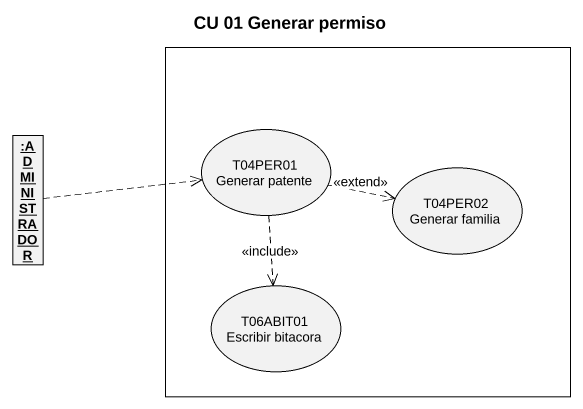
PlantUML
@startuml
title CU 01 Generar permiso
allowmixing
hide circle
hide empty members
rectangle " " as rectangle1 {
  usecase "T04PER01 Generar patente" as T04PER01_Generar_patente
  usecase "T04PER02 Generar familia" as T04PER02_Generar_familia
  usecase "T06ABIT01 Escribir bitacora" as T06ABIT01_Escribir_bitacora
}
object ":ADMINISTRADOR" as ADMINISTRADOR
ADMINISTRADOR .right.> T04PER01_Generar_patente
T04PER01_Generar_patente .right.> T04PER02_Generar_familia : <<extend>>
T04PER01_Generar_patente ..> T06ABIT01_Escribir_bitacora : <<include>>
@enduml
